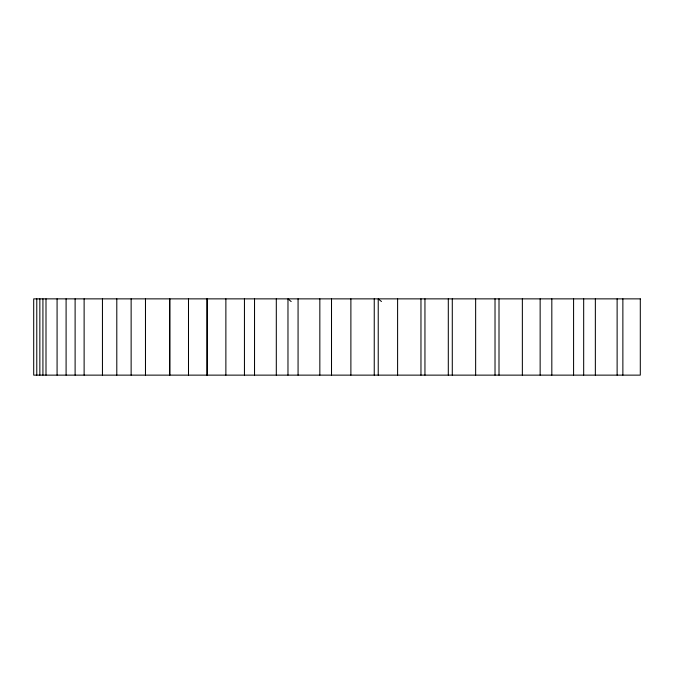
<?xml version="1.0" encoding="UTF-8"?>
<svg xmlns="http://www.w3.org/2000/svg" width="674" height="674" viewBox="0 0 674 674"><rect width="100%" height="100%" fill="white"/><g stroke="black" fill="none" stroke-linecap="round" stroke-linejoin="round"><path stroke-width="1.01" d="M381.476 301.522L378.232 298.868L378.232 375.132M291.176 301.564L287.975 298.868L287.975 375.132M622.869 298.868L622.869 375.132M617.123 298.868L617.123 375.132M595.353 298.868L595.353 375.132M583.676 298.868L583.676 375.132M573.582 298.868L573.582 375.132M551.821 298.868L551.821 375.132M540.144 298.868L540.144 375.132M522.358 298.868L522.358 375.132M499.004 298.868L499.004 375.132M495.019 298.868L495.019 375.132M475.642 298.868L475.642 375.132M452.288 298.868L452.288 375.132M448.303 298.868L448.303 375.132M424.949 298.868L424.949 375.132M420.964 298.868L420.964 375.132M397.601 298.868L397.601 375.132M374.247 298.868L374.247 375.132M350.884 298.868L350.884 375.132M331.515 298.868L331.515 375.132M319.838 298.868L319.838 375.132M298.068 298.868L298.068 375.132M276.306 298.868L276.306 375.132M254.536 298.868L254.536 375.132M244.443 298.868L244.443 375.132M225.874 298.868L225.874 375.132M207.179 298.868L207.179 375.132M207.061 298.868L207.061 375.132M188.493 298.868L188.493 375.132M169.797 298.868L169.797 375.132M169.68 298.868L169.68 375.132M145.474 298.868L145.474 375.132M131.135 298.868L131.135 375.132M116.796 298.868L116.796 375.132M102.448 298.868L102.448 375.132M84.124 298.868L84.124 375.132M75.109 298.868L75.109 375.132M66.094 298.868L66.094 375.132M57.079 298.868L57.079 375.132M46.001 298.868L46.001 375.132M42.925 298.868L42.925 375.132M39.85 298.868L39.85 375.132M36.775 298.868L36.775 375.132M640.3 298.868L33.7 298.868L33.7 375.132L640.3 375.132L640.3 298.868"/></g></svg>
